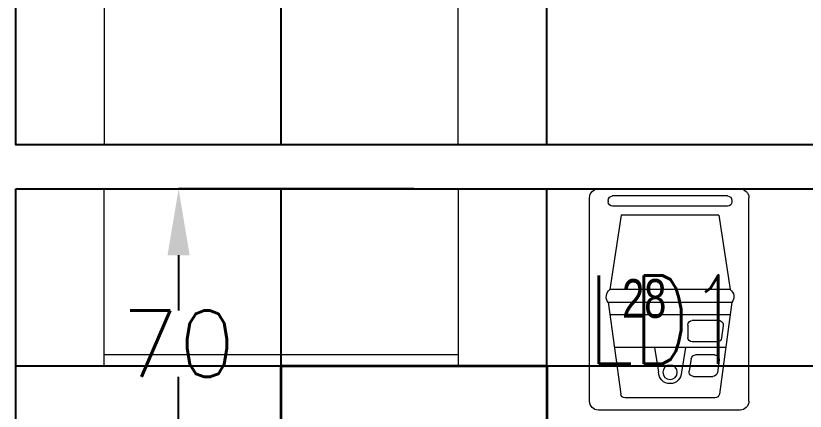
# Model space of a CAD drawing. Extents: x -12260 to 57327, y -29287 to 19916.
# Drawn here: x 10276 to 12060, y -7763 to -6869 of the extents above; entities that cross this region are included whole.
import ezdxf
from ezdxf.enums import TextEntityAlignment as Align

# ---------------------------------------------------------------- set-up
doc = ezdxf.new("R2010")
doc.units = 0
doc.header["$LTSCALE"] = 0.25
doc.linetypes.add('DASHDOT', pattern=[25.4, 12.7, -6.35, 0, -6.35])
for name, color, linetype, lineweight in [('01-First Floor$0$72_EGR_EQP_TAG', 142, 'Continuous', 5), ('01-First Floor$0$LOADING', 253, 'Continuous', 5), ('01-First Floor$0$Walls', 251, 'Continuous', 5), ('E-DIM', 6, 'Continuous', 18), ('E-LITE-CIRC-NUMB', 6, 'Continuous', 25), ('E-LITE-CLNG', 150, 'Continuous', 35), ('E-LITE-CLNG-CNDT', 6, 'DASHDOT', 35), ('E-LITE-CTRL', 6, 'Continuous', 25), ('E-LITE-IDEN', 6, 'Continuous', 25)]:
    doc.layers.add(name, color=color, linetype=linetype, lineweight=lineweight)
doc.layers.add('01-First Floor$0$FALSE CEILING', color=251, linetype='Continuous')
doc.styles.add('01-First Floor$0$X3G_ENTITY_257CFD', font='swisscl.ttf', dxfattribs={"height": 200})
doc.styles.add('DC_SIMPLEX', font='SIMPLEX.shx', dxfattribs={"width": 0.7})
doc.styles.get("Standard").update_dxf_attribs({"font": 'romans.shx'})
doc.dimstyles.get("Standard").update_dxf_attribs({"dimtxt": 150, "dimasz": 150, "dimexe": 0.18, "dimexo": 0.0625, "dimgap": 0.09, "dimtad": 0, "dimtih": 1, "dimtoh": 1, "dimdec": 0, "dimlfac": 0.1, "dimzin": 0, "dimdsep": 46, "dimtxsty": 'Standard', "dimcen": 0.09, "dimclrd": 6, "dimadec": 0, "dimazin": 0, "dimtfac": 1, "dimtdec": 0, "dimtofl": 0, "dimtmove": 0, "dimatfit": 3, "dimfxl": 1, "dimtolj": 1, "dimtzin": 0, "dimarcsym": 0})

# ---------------------------------------------------------------- blocks, each defined once
blk = doc.blocks.new('01-First Floor$0$GF21027-P')
at = {"layer": '01-First Floor$0$LOADING'}
for p, q in [((0.4, 0.4), (-0.4, 0.4)), ((-0.4, 0.4), (-0.4, 0)), ((0.4, 0), (0.4, 0.4)), ((-0.4, 0.025), (0.4, 0.025)), ((-0.4, 0), (0.4, 0))]:
    blk.add_line(p, q, dxfattribs=at)
blk = doc.blocks.new('*X454')
at = {"color": 0}
for p, q in [((5, 3), (5, 3)), ((5, 3), (5, 3)), ((5, 3), (5, 3)), ((5, 3), (5, 3)), ((5, 3), (5, 3)), ((5, 3), (5, 3)), ((5, 3), (5, 3)), ((5, 3), (5, 3)), ((5, 3), (5, 3)), ((5, 3), (5, 3)), ((5, 3), (5, 3)), ((5, 3), (5, 3)), ((5, 3), (5, 3)), ((5, 3), (5, 3)), ((5, 3), (5, 3)), ((5, 3), (5, 3)), ((5, 3), (5, 3)), ((5, 3), (5, 3)), ((5, 3), (5, 3)), ((5, 3), (5, 3)), ((5, 3), (5, 3)), ((5, 3), (5, 3)), ((5, 3), (5, 3)), ((5, 3), (5, 3)), ((5, 3), (5, 3)), ((5, 3), (5, 3)), ((5, 3), (5, 3)), ((5, 3), (5, 3)), ((5, 3), (5, 3)), ((5, 3), (5, 3)), ((5, 3), (5, 3)), ((5, 3), (5, 3)), ((5, 3), (5, 3)), ((5, 3), (5, 3)), ((5, 3), (5, 3)), ((5, 3), (5, 3)), ((5, 3), (5, 3)), ((5, 3), (5, 3)), ((5, 3), (5, 3)), ((5, 3), (5, 3)), ((5, 3), (5, 3)), ((5, 3), (5, 3)), ((5, 3), (5, 3)), ((5, 3), (5, 3)), ((5, 3), (5, 3)), ((5, 3), (5, 3)), ((5, 3), (5, 3)), ((5, 3), (5, 3)), ((5, 3), (5, 3)), ((5, 3), (5, 3)), ((5, 3), (5, 3)), ((5, 3), (5, 3)), ((5, 3), (5, 3)), ((5, 3), (5, 3)), ((5, 3), (5, 3)), ((5, 3), (5, 3)), ((5, 3), (5, 3)), ((5, 3), (5, 3)), ((5, 3), (5, 3)), ((5, 3), (5, 3)), ((5, 3), (5, 3)), ((5, 3), (5, 3)), ((5, 3), (5, 3)), ((5, 3), (5, 3)), ((5, 3), (5, 3)), ((5, 3), (5, 3)), ((6, 3), (5, 3)), ((5, 3), (5, 3)), ((6, 3), (5, 3)), ((5, 3), (5, 3)), ((6, 3), (5, 3)), ((5, 3), (5, 3)), ((6, 3), (5, 3)), ((5, 3), (5, 3)), ((5, 3), (5, 3)), ((5, 3), (5, 3)), ((5, 3), (5, 3)), ((5, 3), (5, 3)), ((5, 3), (5, 3)), ((5, 3), (5, 3)), ((5, 3), (5, 3)), ((5, 3), (5, 3)), ((5, 3), (5, 3)), ((5, 3), (5, 3)), ((5, 3), (5, 3)), ((5, 3), (5, 3)), ((5, 3), (5, 3)), ((5, 3), (5, 3)), ((5, 3), (5, 3)), ((5, 3), (5, 3)), ((5, 3), (5, 3)), ((5, 3), (5, 3)), ((5, 3), (5, 3)), ((5, 3), (5, 3)), ((5, 3), (5, 3)), ((5, 3), (5, 3)), ((6, 3), (6, 3)), ((6, 3), (6, 3)), ((6, 3), (6, 3)), ((6, 3), (6, 3)), ((6, 3), (6, 3)), ((6, 3), (6, 3)), ((6, 3), (6, 3)), ((6, 3), (6, 3)), ((6, 3), (6, 3)), ((6, 3), (6, 3)), ((6, 3), (6, 3)), ((6, 3), (6, 3)), ((6, 3), (6, 3)), ((6, 3), (6, 3)), ((6, 3), (6, 3)), ((6, 3), (6, 3)), ((6, 3), (6, 3)), ((6, 3), (6, 3)), ((6, 3), (6, 3)), ((6, 3), (6, 3)), ((6, 3), (6, 3)), ((6, 3), (6, 3)), ((6, 3), (6, 3)), ((6, 3), (6, 3)), ((6, 3), (6, 3)), ((6, 3), (6, 3)), ((6, 3), (6, 3)), ((6, 3), (6, 3)), ((6, 3), (6, 3)), ((6, 3), (6, 3)), ((6, 3), (6, 3)), ((6, 3), (6, 3)), ((6, 3), (6, 3)), ((6, 3), (6, 3)), ((6, 3), (6, 3)), ((6, 3), (6, 3)), ((6, 3), (6, 3)), ((6, 3), (6, 3)), ((6, 3), (6, 3)), ((6, 3), (6, 3)), ((6, 3), (6, 3)), ((6, 3), (6, 3)), ((6, 3), (6, 3)), ((6, 3), (6, 3)), ((6, 3), (6, 3)), ((6, 3), (6, 3)), ((6, 3), (6, 3)), ((6, 3), (6, 3)), ((6, 3), (6, 3)), ((6, 3), (6, 3)), ((6, 3), (6, 3)), ((6, 3), (6, 3)), ((6, 3), (6, 3)), ((6, 3), (6, 3)), ((6, 3), (6, 3)), ((6, 3), (6, 3)), ((6, 3), (6, 3)), ((6, 3), (6, 3)), ((6, 3), (6, 3)), ((6, 3), (6, 3)), ((6, 3), (6, 3)), ((6, 3), (6, 3)), ((6, 3), (6, 3)), ((6, 3), (6, 3)), ((6, 3), (6, 3)), ((6, 3), (6, 3)), ((6, 3), (6, 3)), ((6, 3), (6, 3)), ((6, 3), (6, 3)), ((6, 3), (6, 3)), ((6, 3), (6, 3)), ((6, 3), (6, 3)), ((6, 3), (6, 3)), ((6, 3), (6, 3)), ((6, 3), (6, 3)), ((6, 3), (6, 3)), ((6, 3), (6, 3)), ((6, 3), (6, 3)), ((6, 3), (6, 3)), ((6, 3), (6, 3)), ((6, 3), (6, 3)), ((6, 3), (6, 3)), ((6, 3), (6, 3)), ((6, 3), (6, 3)), ((6, 3), (6, 3)), ((6, 3), (6, 3)), ((6, 3), (6, 3)), ((6, 3), (6, 3)), ((6, 3), (6, 3)), ((6, 3), (6, 3)), ((6, 3), (6, 3)), ((6, 3), (6, 3)), ((6, 3), (6, 3)), ((6, 3), (6, 3)), ((6, 3), (6, 3)), ((6, 3), (6, 3)), ((6, 3), (6, 3)), ((6, 3), (6, 3)), ((6, 3), (6, 3)), ((6, 3), (6, 3)), ((6, 3), (6, 3)), ((6, 3), (6, 3)), ((6, 3), (6, 3)), ((6, 3), (6, 3)), ((6, 3), (6, 3)), ((6, 3), (6, 3)), ((6, 3), (6, 3)), ((6, 3), (6, 3)), ((6, 3), (6, 3)), ((6, 3), (6, 3)), ((6, 3), (6, 3)), ((6, 3), (6, 3)), ((6, 3), (6, 3)), ((6, 3), (6, 3)), ((6, 3), (6, 3)), ((6, 3), (6, 3)), ((6, 3), (6, 3)), ((6, 3), (6, 3)), ((6, 3), (6, 3)), ((6, 3), (6, 3)), ((6, 3), (6, 3)), ((6, 3), (6, 3)), ((6, 3), (6, 3)), ((6, 3), (6, 3)), ((6, 3), (6, 3)), ((6, 3), (6, 3)), ((6, 3), (6, 3)), ((6, 3), (6, 3)), ((6, 3), (6, 3)), ((6, 3), (6, 3)), ((6, 3), (6, 3)), ((6, 3), (6, 3)), ((6, 3), (6, 3)), ((6, 3), (6, 3)), ((6, 3), (6, 3)), ((6, 3), (6, 3)), ((6, 3), (6, 3)), ((6, 3), (6, 3)), ((6, 3), (6, 3)), ((6, 3), (6, 3)), ((6, 3), (6, 3)), ((6, 3), (6, 3)), ((6, 3), (6, 3)), ((6, 3), (6, 3)), ((6, 3), (6, 3)), ((6, 3), (6, 3)), ((6, 3), (6, 3)), ((6, 3), (6, 3)), ((6, 3), (6, 3)), ((6, 3), (6, 3)), ((6, 3), (6, 3)), ((6, 3), (6, 3)), ((6, 3), (6, 3)), ((6, 3), (6, 3)), ((6, 3), (6, 3)), ((6, 3), (6, 3)), ((6, 3), (6, 3)), ((6, 3), (6, 3)), ((6, 3), (6, 3)), ((6, 3), (6, 3)), ((6, 3), (6, 3)), ((6, 3), (6, 3)), ((6, 3), (6, 3)), ((6, 3), (6, 3)), ((6, 3), (6, 3)), ((6, 3), (6, 3)), ((6, 3), (6, 3)), ((6, 3), (6, 3)), ((6, 3), (6, 3)), ((6, 3), (6, 3)), ((6, 3), (6, 3)), ((6, 3), (6, 3)), ((6, 3), (6, 3)), ((6, 3), (6, 3)), ((6, 3), (6, 3)), ((6, 3), (6, 3)), ((6, 3), (6, 3)), ((6, 3), (6, 3)), ((6, 3), (6, 3)), ((6, 3), (6, 3)), ((6, 3), (6, 3)), ((6, 3), (6, 3)), ((6, 3), (6, 3)), ((6, 3), (6, 3)), ((6, 3), (6, 3)), ((6, 3), (6, 3)), ((6, 3), (6, 3)), ((6, 3), (6, 3)), ((6, 3), (6, 3)), ((6, 3), (6, 3)), ((6, 3), (6, 3)), ((6, 3), (6, 3)), ((6, 3), (6, 3)), ((6, 3), (6, 3)), ((6, 3), (6, 3)), ((6, 3), (6, 3)), ((6, 3), (6, 3)), ((6, 3), (6, 3)), ((6, 3), (6, 3)), ((6, 3), (6, 3)), ((6, 3), (6, 3)), ((6, 3), (6, 3)), ((6, 3), (6, 3)), ((6, 3), (6, 3)), ((6, 3), (5, 3)), ((6, 3), (5, 3)), ((6, 3), (5, 3)), ((6, 3), (5, 3)), ((6, 3), (5, 3)), ((6, 3), (6, 3)), ((6, 3), (6, 3)), ((6, 3), (6, 3)), ((6, 3), (6, 3)), ((6, 3), (6, 3)), ((6, 3), (6, 3)), ((6, 3), (6, 3)), ((6, 3), (6, 3)), ((6, 3), (6, 3)), ((6, 3), (6, 3)), ((6, 3), (6, 3)), ((6, 3), (6, 3)), ((6, 3), (6, 3)), ((6, 3), (6, 3)), ((6, 3), (6, 3)), ((6, 3), (6, 3)), ((6, 3), (6, 3)), ((6, 3), (6, 3)), ((6, 3), (6, 3)), ((6, 3), (6, 3)), ((6, 3), (6, 3)), ((6, 3), (6, 3)), ((6, 3), (6, 3)), ((6, 3), (6, 3)), ((6, 3), (6, 3)), ((6, 3), (6, 3)), ((6, 3), (6, 3)), ((6, 3), (6, 3)), ((6, 3), (6, 3)), ((6, 3), (6, 3)), ((6, 3), (6, 3)), ((6, 3), (6, 3)), ((6, 3), (6, 3)), ((6, 3), (6, 3)), ((6, 3), (6, 3)), ((6, 3), (6, 3)), ((6, 3), (6, 3)), ((6, 3), (6, 3)), ((6, 3), (6, 3)), ((6, 3), (6, 3)), ((6, 3), (6, 3)), ((6, 3), (6, 3)), ((6, 3), (6, 3)), ((6, 3), (6, 3)), ((6, 3), (6, 3)), ((6, 3), (6, 3)), ((6, 3), (6, 3)), ((6, 3), (6, 3)), ((6, 3), (6, 3)), ((6, 3), (6, 3)), ((6, 3), (6, 3)), ((6, 3), (6, 3)), ((6, 3), (6, 3)), ((6, 3), (6, 3)), ((6, 3), (6, 3)), ((6, 3), (6, 3)), ((6, 3), (6, 3)), ((6, 3), (6, 3)), ((6, 3), (6, 3)), ((6, 3), (6, 3)), ((6, 3), (6, 3)), ((6, 3), (6, 3)), ((6, 3), (6, 3)), ((6, 3), (6, 3)), ((6, 3), (6, 3)), ((6, 3), (6, 3)), ((6, 3), (6, 3)), ((6, 3), (6, 3)), ((6, 3), (6, 3)), ((6, 3), (6, 3)), ((6, 3), (6, 3)), ((6, 3), (6, 3)), ((6, 3), (6, 3)), ((6, 3), (6, 3)), ((6, 3), (6, 3)), ((6, 3), (6, 3)), ((6, 3), (6, 3)), ((6, 3), (6, 3)), ((6, 3), (6, 3)), ((6, 3), (6, 3)), ((6, 3), (6, 3)), ((6, 3), (6, 3)), ((6, 3), (6, 3)), ((6, 3), (6, 3)), ((6, 3), (6, 3)), ((6, 3), (6, 3)), ((6, 3), (6, 3)), ((6, 3), (6, 3)), ((6, 3), (6, 3)), ((6, 3), (6, 3)), ((6, 3), (6, 3)), ((6, 3), (6, 3)), ((6, 3), (6, 3)), ((6, 3), (6, 3)), ((6, 3), (6, 3)), ((6, 3), (6, 3)), ((6, 3), (6, 3)), ((6, 3), (6, 3)), ((6, 3), (6, 3)), ((6, 3), (6, 3)), ((6, 3), (6, 3)), ((6, 3), (6, 3)), ((6, 3), (6, 3)), ((6, 3), (6, 3)), ((6, 3), (6, 3)), ((6, 3), (6, 3)), ((6, 3), (6, 3)), ((6, 3), (6, 3)), ((6, 3), (6, 3)), ((6, 3), (6, 3)), ((6, 3), (6, 3)), ((6, 3), (6, 3)), ((6, 3), (6, 3)), ((6, 3), (6, 3)), ((6, 3), (6, 3)), ((6, 3), (6, 3)), ((6, 3), (6, 3)), ((6, 3), (6, 3)), ((6, 3), (6, 3)), ((6, 3), (6, 3)), ((6, 3), (6, 3)), ((6, 3), (6, 3)), ((6, 3), (6, 3)), ((6, 3), (6, 3)), ((6, 3), (6, 3)), ((6, 3), (6, 3)), ((6, 3), (6, 3)), ((6, 3), (6, 3)), ((6, 3), (6, 3)), ((6, 3), (6, 3)), ((6, 3), (6, 3)), ((6, 3), (6, 3)), ((6, 3), (6, 3)), ((6, 3), (6, 3)), ((6, 3), (6, 3)), ((6, 3), (6, 3)), ((6, 3), (6, 3)), ((6, 3), (6, 3)), ((6, 3), (6, 3)), ((6, 3), (6, 3)), ((6, 3), (6, 3)), ((6, 3), (6, 3)), ((6, 3), (6, 3)), ((6, 3), (6, 3)), ((6, 3), (6, 3)), ((6, 3), (6, 3)), ((6, 3), (6, 3)), ((6, 3), (6, 3)), ((6, 3), (6, 3)), ((6, 3), (6, 3)), ((6, 3), (6, 3)), ((6, 3), (6, 3)), ((6, 3), (6, 3)), ((6, 3), (6, 3)), ((6, 3), (6, 3)), ((6, 3), (6, 3)), ((6, 3), (6, 3)), ((6, 3), (6, 3)), ((6, 3), (6, 3)), ((6, 3), (6, 3)), ((6, 3), (6, 3)), ((6, 3), (6, 3)), ((6, 3), (6, 3)), ((6, 3), (6, 3)), ((6, 3), (6, 3)), ((6, 3), (6, 3)), ((6, 3), (6, 3)), ((6, 3), (6, 3)), ((6, 3), (6, 3)), ((6, 3), (6, 3)), ((6, 3), (6, 3)), ((6, 3), (6, 3)), ((6, 3), (6, 3)), ((6, 3), (6, 3)), ((6, 3), (6, 3)), ((6, 3), (6, 3)), ((6, 3), (6, 3)), ((6, 3), (6, 3)), ((6, 3), (6, 3)), ((6, 3), (6, 3)), ((6, 3), (6, 3)), ((6, 3), (6, 3)), ((6, 3), (6, 3)), ((6, 3), (6, 3)), ((6, 3), (6, 3)), ((6, 3), (6, 3)), ((6, 3), (6, 3)), ((6, 3), (6, 3)), ((6, 3), (6, 3)), ((6, 3), (6, 3)), ((6, 3), (6, 3)), ((6, 3), (6, 3)), ((6, 3), (6, 3)), ((6, 3), (6, 3)), ((6, 3), (6, 3)), ((6, 3), (6, 3)), ((6, 3), (6, 3)), ((6, 3), (6, 3)), ((6, 3), (6, 3)), ((6, 3), (6, 3)), ((6, 3), (6, 3)), ((6, 3), (6, 3)), ((6, 3), (6, 3)), ((6, 3), (6, 3)), ((6, 3), (6, 3)), ((6, 3), (6, 3)), ((6, 3), (6, 3)), ((6, 3), (6, 3)), ((6, 3), (6, 3)), ((6, 3), (6, 3)), ((6, 3), (6, 3)), ((6, 3), (6, 3)), ((6, 3), (6, 3)), ((6, 3), (6, 3)), ((6, 3), (6, 3)), ((6, 3), (6, 3)), ((6, 3), (6, 3)), ((6, 3), (6, 3)), ((6, 3), (6, 3)), ((6, 3), (6, 3)), ((6, 3), (6, 3)), ((6, 3), (6, 3)), ((6, 3), (6, 3)), ((6, 3), (6, 3)), ((6, 3), (6, 3)), ((6, 3), (6, 3)), ((6, 3), (6, 3)), ((6, 3), (6, 3)), ((6, 3), (6, 3)), ((6, 3), (6, 3)), ((6, 3), (6, 3)), ((6, 3), (6, 3)), ((6, 3), (6, 3)), ((6, 3), (6, 3)), ((6, 3), (6, 3)), ((6, 3), (6, 3)), ((6, 3), (6, 3)), ((6, 3), (6, 3)), ((6, 3), (6, 3)), ((6, 3), (6, 3)), ((6, 3), (6, 3)), ((6, 3), (6, 3)), ((6, 3), (6, 3)), ((6, 3), (6, 3)), ((6, 3), (6, 3)), ((6, 3), (6, 3)), ((6, 3), (6, 3)), ((6, 3), (6, 3)), ((6, 3), (6, 3)), ((6, 3), (6, 3)), ((6, 3), (6, 3)), ((6, 3), (6, 3)), ((6, 3), (6, 3)), ((6, 3), (6, 3)), ((6, 3), (6, 3)), ((6, 3), (6, 3)), ((6, 3), (6, 3)), ((6, 3), (6, 3)), ((6, 3), (6, 3)), ((6, 3), (6, 3)), ((6, 3), (6, 3)), ((6, 3), (6, 3)), ((6, 3), (6, 3)), ((6, 3), (6, 3)), ((6, 3), (6, 3)), ((6, 3), (6, 3)), ((6, 3), (6, 3)), ((6, 3), (6, 3)), ((6, 3), (6, 3)), ((6, 3), (6, 3)), ((6, 3), (6, 3)), ((6, 3), (6, 3)), ((6, 3), (6, 3)), ((6, 3), (6, 3)), ((6, 3), (6, 3)), ((6, 3), (6, 3)), ((6, 3), (6, 3)), ((6, 3), (6, 3)), ((6, 3), (6, 3)), ((6, 3), (6, 3)), ((6, 3), (6, 3)), ((6, 3), (6, 3)), ((6, 3), (6, 3)), ((6, 3), (6, 3)), ((6, 3), (6, 3)), ((6, 3), (6, 3)), ((6, 3), (6, 3)), ((6, 3), (6, 3)), ((6, 3), (6, 3)), ((6, 3), (6, 3)), ((6, 3), (6, 3)), ((6, 3), (6, 3)), ((6, 3), (6, 3)), ((6, 3), (6, 3)), ((6, 3), (6, 3)), ((6, 3), (6, 3)), ((6, 3), (6, 3)), ((6, 3), (6, 3)), ((6, 3), (6, 3)), ((6, 3), (6, 3)), ((6, 3), (6, 3)), ((6, 3), (6, 3)), ((6, 3), (6, 3)), ((6, 3), (6, 3)), ((6, 3), (6, 3)), ((6, 3), (6, 3)), ((6, 3), (6, 3)), ((6, 3), (6, 3)), ((6, 3), (6, 3)), ((6, 3), (6, 3)), ((6, 3), (6, 3)), ((6, 3), (6, 3)), ((6, 3), (6, 3)), ((6, 3), (6, 3)), ((6, 3), (6, 3)), ((6, 3), (6, 3)), ((6, 3), (6, 3))]:
    blk.add_line(p, q, dxfattribs=at)
blk = doc.blocks.new('*X455')
at = {"color": 0}
for p, q in [((13, 1), (13, 1)), ((13, 1), (13, 1)), ((13, 1), (13, 1)), ((13, 1), (13, 1)), ((13, 1), (13, 1)), ((13, 1), (13, 1)), ((13, 1), (13, 1)), ((13, 1), (13, 1)), ((13, 1), (13, 1)), ((13, 1), (13, 1)), ((13, 1), (13, 1)), ((13, 1), (13, 1)), ((13, 1), (13, 1)), ((13, 1), (13, 1)), ((13, 1), (13, 1)), ((13, 1), (14, 1)), ((13, 1), (14, 1)), ((13, 1), (14, 1)), ((13, 1), (13, 1)), ((13, 1), (13, 1)), ((13, 1), (13, 1)), ((13, 1), (13, 1)), ((13, 1), (13, 1)), ((13, 1), (13, 1)), ((13, 1), (13, 1)), ((13, 1), (13, 1)), ((13, 1), (13, 1)), ((13, 1), (13, 1)), ((13, 1), (13, 1)), ((13, 1), (13, 1)), ((13, 1), (13, 1)), ((13, 1), (13, 1)), ((13, 1), (13, 1)), ((13, 1), (13, 1)), ((13, 1), (13, 1)), ((13, 1), (13, 1)), ((13, 1), (13, 1)), ((13, 1), (13, 1)), ((13, 1), (13, 1)), ((13, 1), (13, 1)), ((13, 1), (13, 1)), ((13, 1), (13, 1)), ((13, 1), (13, 1)), ((13, 1), (13, 1)), ((13, 1), (13, 1)), ((13, 1), (13, 1)), ((13, 1), (13, 1)), ((13, 1), (13, 1)), ((13, 1), (13, 1)), ((13, 1), (13, 1)), ((13, 1), (13, 1)), ((13, 1), (13, 1)), ((13, 1), (13, 1)), ((13, 1), (13, 1)), ((13, 1), (13, 1)), ((13, 1), (13, 1)), ((13, 1), (13, 1)), ((13, 1), (13, 1)), ((13, 1), (13, 1)), ((13, 1), (13, 1)), ((13, 1), (13, 1)), ((13, 1), (13, 1)), ((13, 1), (13, 1)), ((13, 1), (13, 1)), ((13, 1), (13, 1)), ((13, 1), (13, 1)), ((13, 1), (13, 1)), ((13, 1), (13, 1)), ((13, 1), (13, 1)), ((13, 1), (13, 1)), ((13, 1), (13, 1)), ((13, 1), (13, 1)), ((13, 1), (13, 1)), ((13, 1), (13, 1)), ((13, 1), (13, 1)), ((13, 1), (13, 1)), ((13, 1), (13, 1)), ((13, 1), (13, 1)), ((13, 1), (13, 1)), ((13, 1), (13, 1)), ((13, 1), (13, 1)), ((13, 1), (13, 1)), ((13, 1), (13, 1)), ((13, 1), (13, 1)), ((13, 1), (13, 1)), ((13, 1), (13, 1)), ((13, 1), (13, 1)), ((13, 1), (13, 1)), ((13, 1), (13, 1)), ((13, 1), (13, 1)), ((13, 1), (13, 1)), ((13, 1), (13, 1)), ((13, 1), (13, 1)), ((13, 1), (13, 1)), ((13, 1), (13, 1)), ((13, 1), (13, 1)), ((13, 1), (13, 1)), ((13, 1), (13, 1)), ((13, 1), (13, 1)), ((13, 1), (13, 1)), ((13, 1), (13, 1)), ((13, 1), (13, 1)), ((13, 1), (13, 1)), ((13, 1), (13, 1)), ((13, 1), (13, 1)), ((13, 1), (13, 1)), ((13, 1), (13, 1)), ((13, 1), (13, 1)), ((13, 1), (13, 1)), ((13, 1), (13, 1)), ((13, 1), (13, 1)), ((13, 1), (13, 1)), ((13, 1), (13, 1)), ((13, 1), (13, 1)), ((13, 1), (13, 1)), ((13, 1), (13, 1)), ((13, 1), (13, 1)), ((13, 1), (13, 1)), ((13, 1), (13, 1)), ((13, 1), (13, 1)), ((13, 1), (13, 1)), ((13, 1), (13, 1)), ((13, 1), (13, 1)), ((13, 1), (14, 1)), ((13, 0), (13, 0)), ((13, 0), (13, 0)), ((13, 0), (13, 0)), ((13, 0), (13, 0)), ((13, 0), (13, 0)), ((13, 0), (13, 0)), ((13, 0), (13, 0)), ((13, 0), (13, 0)), ((13, 0), (13, 0)), ((13, 0), (13, 0)), ((13, 0), (13, 0)), ((13, 0), (13, 0)), ((13, 0), (13, 0)), ((13, 0), (13, 0)), ((13, 0), (13, 0)), ((13, 0), (13, 0)), ((13, 0), (13, 0)), ((13, 0), (13, 0)), ((13, 0), (13, 0)), ((13, 0), (13, 0)), ((13, 0), (13, 0)), ((13, 0), (13, 0)), ((13, 0), (13, 0)), ((13, 0), (13, 0)), ((13, 0), (13, 0)), ((13, 0), (13, 0)), ((13, 0), (13, 0)), ((13, 0), (13, 0)), ((13, 0), (13, 0)), ((13, 0), (13, 0)), ((13, 0), (13, 0)), ((13, 0), (13, 0)), ((13, 0), (13, 0)), ((13, 0), (13, 0)), ((13, 0), (13, 0)), ((13, 0), (13, 0)), ((13, 0), (13, 0)), ((13, 0), (13, 0)), ((13, 0), (13, 0)), ((13, 0), (13, 0)), ((13, 0), (13, 0)), ((13, 0), (13, 0)), ((13, 0), (13, 0)), ((13, 0), (13, 0)), ((13, 0), (13, 0)), ((13, 0), (13, 0)), ((13, 0), (13, 0)), ((13, 0), (13, 0)), ((13, 0), (14, 0)), ((13, 0), (14, 0)), ((13, 0), (13, 0)), ((13, 0), (14, 0)), ((14, 1), (14, 1)), ((14, 1), (14, 1)), ((14, 1), (14, 1)), ((14, 1), (14, 1)), ((14, 1), (14, 1)), ((14, 1), (14, 1)), ((14, 1), (14, 1)), ((14, 1), (14, 1)), ((14, 1), (14, 1)), ((14, 1), (14, 1)), ((14, 1), (14, 1)), ((14, 1), (14, 1)), ((14, 1), (14, 1)), ((14, 1), (14, 1)), ((14, 1), (14, 1)), ((14, 1), (14, 1)), ((14, 1), (14, 1)), ((14, 1), (14, 1)), ((14, 1), (14, 1)), ((14, 1), (14, 1)), ((14, 1), (14, 1)), ((14, 1), (14, 1)), ((14, 1), (14, 1)), ((14, 1), (14, 1)), ((14, 1), (14, 1)), ((14, 1), (14, 1)), ((14, 1), (14, 1)), ((14, 1), (14, 1)), ((14, 1), (14, 1)), ((14, 1), (14, 1)), ((14, 1), (14, 1)), ((14, 1), (14, 1)), ((14, 1), (14, 1)), ((14, 1), (14, 1)), ((14, 1), (14, 1)), ((14, 1), (14, 1)), ((14, 1), (14, 1)), ((14, 1), (14, 1)), ((14, 1), (14, 1)), ((14, 1), (14, 1)), ((14, 1), (14, 1)), ((14, 1), (14, 1)), ((14, 1), (14, 1)), ((14, 1), (14, 1)), ((14, 1), (14, 1)), ((14, 1), (14, 1)), ((14, 1), (14, 1)), ((14, 1), (14, 1)), ((14, 1), (14, 1)), ((14, 1), (14, 1)), ((14, 1), (14, 1)), ((14, 1), (14, 1)), ((14, 1), (14, 1)), ((14, 1), (14, 1)), ((14, 1), (14, 1)), ((14, 1), (14, 1)), ((14, 1), (14, 1)), ((14, 1), (14, 1)), ((14, 1), (14, 1)), ((14, 1), (14, 1)), ((14, 1), (14, 1)), ((14, 1), (14, 1)), ((14, 1), (14, 1)), ((14, 1), (14, 1)), ((14, 1), (14, 1)), ((14, 1), (14, 1)), ((14, 1), (14, 1)), ((14, 1), (14, 1)), ((14, 1), (14, 1)), ((14, 1), (14, 1)), ((14, 1), (14, 1)), ((14, 1), (14, 1)), ((14, 1), (14, 1)), ((14, 1), (14, 1)), ((14, 1), (14, 1)), ((14, 1), (14, 1)), ((14, 1), (14, 1)), ((14, 1), (14, 1)), ((14, 1), (14, 1)), ((14, 1), (14, 1)), ((14, 1), (14, 1)), ((14, 1), (14, 1)), ((14, 1), (14, 1)), ((14, 1), (14, 1)), ((14, 1), (14, 1)), ((14, 1), (14, 1)), ((14, 1), (14, 1)), ((14, 1), (14, 1)), ((14, 1), (14, 1)), ((14, 1), (14, 1)), ((14, 1), (14, 1)), ((14, 1), (14, 1)), ((14, 1), (14, 1)), ((14, 1), (14, 1)), ((14, 0), (14, 0)), ((14, 0), (14, 0)), ((14, 0), (14, 0)), ((14, 0), (14, 0)), ((14, 0), (14, 0)), ((14, 0), (14, 0)), ((14, 0), (14, 0)), ((14, 0), (14, 0)), ((14, 0), (14, 0)), ((14, 0), (14, 0)), ((14, 0), (14, 0)), ((14, 0), (14, 0)), ((14, 0), (14, 0)), ((14, 0), (14, 0)), ((14, 0), (14, 0)), ((14, 0), (14, 0)), ((14, 0), (14, 0)), ((14, 0), (14, 0)), ((14, 0), (14, 0)), ((14, 0), (14, 0)), ((14, 0), (14, 0)), ((14, 0), (14, 0)), ((14, 0), (14, 0)), ((14, 0), (14, 0)), ((14, 0), (14, 0)), ((14, 0), (14, 0)), ((14, 0), (14, 0)), ((14, 0), (14, 0)), ((14, 0), (14, 0)), ((14, 0), (14, 0)), ((14, 0), (14, 0)), ((14, 0), (14, 0)), ((14, 0), (14, 0)), ((14, 0), (14, 0)), ((14, 0), (14, 0)), ((14, 0), (14, 0)), ((14, 0), (14, 0)), ((14, 0), (14, 0)), ((14, 0), (14, 0)), ((14, 0), (14, 0)), ((14, 0), (14, 0)), ((14, 0), (14, 0)), ((14, 0), (14, 0)), ((14, 0), (14, 0)), ((14, 0), (14, 0)), ((14, 0), (14, 0)), ((14, 0), (14, 0)), ((14, 0), (14, 0)), ((13, 0), (13, 0)), ((13, 0), (14, 0)), ((13, 0), (13, 0)), ((13, 0), (14, 0)), ((13, 0), (13, 0)), ((13, 0), (14, 0)), ((13, 0), (13, 0)), ((13, 0), (13, 0)), ((13, 0), (13, 0)), ((13, 0), (13, 0)), ((13, 0), (14, 0)), ((13, 0), (13, 0)), ((13, 0), (14, 0)), ((13, 0), (13, 0)), ((13, 0), (14, 0)), ((13, 0), (13, 0)), ((13, 0), (14, 0)), ((13, 0), (13, 0)), ((13, 0), (14, 0)), ((13, 0), (13, 0)), ((13, 0), (14, 0)), ((13, 0), (13, 0)), ((13, 0), (14, 0)), ((13, 0), (13, 0)), ((13, 0), (13, 0)), ((13, 0), (13, 0)), ((13, 0), (14, 0)), ((13, 0), (13, 0)), ((13, 0), (14, 0)), ((13, 0), (13, 0)), ((13, 0), (14, 0)), ((13, 0), (13, 0)), ((13, 0), (14, 0)), ((13, 0), (13, 0)), ((13, 0), (13, 0)), ((13, 0), (13, 0)), ((13, 0), (13, 0)), ((13, 0), (13, 0)), ((13, 0), (13, 0)), ((13, 0), (13, 0)), ((13, 0), (13, 0)), ((13, 0), (13, 0)), ((13, 0), (13, 0)), ((13, 0), (13, 0)), ((13, 0), (13, 0)), ((13, 0), (13, 0)), ((13, 0), (13, 0)), ((13, 0), (13, 0)), ((13, 0), (13, 0)), ((13, 0), (13, 0)), ((13, 0), (13, 0)), ((13, 0), (13, 0)), ((13, 0), (13, 0)), ((13, 0), (13, 0)), ((13, 0), (13, 0)), ((13, 0), (13, 0)), ((13, 0), (13, 0)), ((13, 0), (13, 0)), ((13, 0), (13, 0)), ((13, 0), (13, 0)), ((13, 0), (13, 0)), ((13, 0), (13, 0)), ((13, 0), (13, 0)), ((13, 0), (13, 0)), ((13, -1), (13, -1)), ((13, -1), (13, -1)), ((13, -1), (13, -1)), ((13, -1), (13, -1)), ((13, -1), (13, -1)), ((13, -1), (14, -1)), ((13, -1), (13, -1)), ((14, 0), (14, 0)), ((14, 0), (14, 0)), ((14, 0), (14, 0)), ((14, 0), (14, 0)), ((14, 0), (14, 0)), ((14, 0), (14, 0)), ((14, 0), (14, 0)), ((14, 0), (14, 0)), ((14, 0), (14, 0)), ((14, 0), (14, 0)), ((14, 0), (14, 0)), ((14, 0), (14, 0)), ((14, 0), (14, 0)), ((14, 0), (14, 0)), ((14, 0), (14, 0)), ((13, 0), (14, 0)), ((14, 0), (14, 0)), ((14, 0), (14, 0)), ((14, 0), (14, 0)), ((14, 0), (14, 0)), ((14, 0), (14, 0)), ((14, 0), (14, 0)), ((14, 0), (14, 0)), ((14, 0), (14, 0)), ((14, 0), (14, 0)), ((14, 0), (14, 0)), ((14, 0), (14, 0)), ((14, 0), (14, 0)), ((14, 0), (14, 0)), ((14, 0), (14, 0)), ((14, 0), (14, 0)), ((14, 0), (14, 0)), ((14, 0), (14, 0)), ((14, 0), (14, 0)), ((14, 0), (14, 0)), ((14, 0), (14, 0)), ((14, 0), (14, 0)), ((14, 0), (14, 0)), ((14, 0), (14, 0)), ((14, 0), (14, 0)), ((14, 0), (14, 0)), ((14, 0), (14, 0)), ((14, 0), (14, 0)), ((14, 0), (14, 0)), ((14, 0), (14, 0)), ((14, 0), (14, 0)), ((14, 0), (14, 0)), ((14, 0), (14, 0)), ((14, 0), (14, 0)), ((14, 0), (14, 0)), ((14, -1), (14, -1)), ((14, -1), (14, -1)), ((14, -1), (14, -1)), ((14, -1), (14, -1)), ((14, -1), (14, -1))]:
    blk.add_line(p, q, dxfattribs=at)
blk = doc.blocks.new('01-First Floor$0$ME13380B-P')
for p, q in [((-0.16, 0.5), (0.16, 0.5)), ((-0.1316, 0.484), (0.1279, 0.484)), ((-0.18, 0.02), (-0.18, 0.48)), ((-0.1418, 0.4738), (-0.1418, 0.4709)), ((0.1382, 0.4738), (0.1382, 0.4709)), ((0.18, 0.02), (0.18, 0.48)), ((-0.1316, 0.4607), (0.1279, 0.4607)), ((-0.1121, 0.4407), (-0.1379, 0.2729)), ((-0.1121, 0.4407), (0.1084, 0.4407)), ((0.1084, 0.4407), (0.1342, 0.2729)), ((-0.1379, 0.2729), (0.1342, 0.2729)), ((-0.1418, 0.244), (-0.1133, 0.0362)), ((-0.1417, 0.2432), (0.138, 0.2432)), ((0.1382, 0.244), (0.1096, 0.0362)), ((-0.1379, 0.2151), (0.1342, 0.2151)), ((-0.1118, 0.2026), (-0.0521, 0.2026)), ((-0.122, 0.1909), (-0.1181, 0.163)), ((-0.0418, 0.1923), (-0.0418, 0.1644)), ((-0.108, 0.1541), (-0.0521, 0.1541)), ((-0.1278, 0.1416), (0.1241, 0.1416)), ((-0.0371, 0.1416), (-0.0277, 0.0855)), ((0.0334, 0.1416), (0.024, 0.0855)), ((-0.1128, 0.1131), (-0.1089, 0.0849)), ((-0.1026, 0.1248), (-0.0597, 0.1248)), ((-0.0496, 0.1162), (-0.0448, 0.088)), ((-0.0549, 0.076), (-0.0988, 0.076)), ((-0.1032, 0.0273), (0.0995, 0.0273)), ((-0.16, 0), (0.16, 0))]:
    blk.add_line(p, q)
for points in [[(0.1084, 0.4407), (0.1084, 0.4407), (0.1084, 0.4407), (0.1084, 0.4407), (0.1084, 0.4407), (0.1084, 0.4407), (0.1084, 0.4407), (0.1084, 0.4407), (0.1084, 0.4407), (0.1084, 0.4407), (0.1084, 0.4407), (0.1084, 0.4407), (0.1084, 0.4407), (0.1084, 0.4407), (0.1084, 0.4407), (0.1084, 0.4407), (0.1084, 0.4407), (0.1084, 0.4407), (0.1084, 0.4407), (0.1084, 0.4407), (0.1084, 0.4407), (0.1084, 0.4407), (0.1084, 0.4407), (0.1084, 0.4407), (0.1084, 0.4407), (0.1084, 0.4407), (0.1084, 0.4407), (0.1084, 0.4407), (0.1084, 0.4407), (0.1084, 0.4407), (0.1084, 0.4407), (0.1084, 0.4407), (0.1084, 0.4407), (0.1084, 0.4407), (0.1084, 0.4407), (0.1084, 0.4407), (0.1084, 0.4407), (0.1084, 0.4407), (0.1084, 0.4407), (0.1084, 0.4407), (0.1084, 0.4407), (0.1084, 0.4407), (0.1084, 0.4407), (0.1084, 0.4407), (0.1084, 0.4407), (0.1084, 0.4407), (0.1084, 0.4407), (0.1084, 0.4407), (0.1084, 0.4407), (0.1084, 0.4407), (0.1084, 0.4407), (0.1084, 0.4407), (0.1084, 0.4407), (0.1084, 0.4407), (0.1084, 0.4407), (0.1084, 0.4407), (0.1084, 0.4407), (0.1084, 0.4407), (0.1084, 0.4407), (0.1084, 0.4407), (0.1084, 0.4407), (0.1084, 0.4407), (0.1084, 0.4407), (0.1084, 0.4407), (0.1084, 0.4407), (0.1084, 0.4407), (0.1084, 0.4407), (0.1084, 0.4407), (0.1084, 0.4407), (0.1084, 0.4407), (0.1084, 0.4407), (0.1084, 0.4407), (0.1084, 0.4407), (0.1084, 0.4407), (0.1084, 0.4407), (0.1084, 0.4407), (0.1084, 0.4407), (0.1084, 0.4407), (0.1084, 0.4407), (0.1084, 0.4407), (0.1084, 0.4407), (0.1084, 0.4407), (0.1084, 0.4407), (0.1084, 0.4407), (0.1084, 0.4407), (0.1084, 0.4407), (0.1084, 0.4407), (0.1084, 0.4407), (0.1084, 0.4407), (0.1084, 0.4407), (0.1084, 0.4407), (0.1084, 0.4407), (0.1084, 0.4407), (0.1084, 0.4407), (0.1084, 0.4407), (0.1084, 0.4407), (0.1084, 0.4407), (0.1084, 0.4407), (0.1084, 0.4407), (0.1084, 0.4407), (0.1084, 0.4407), (0.1084, 0.4407), (0.1084, 0.4407), (0.1084, 0.4407), (0.1084, 0.4407), (0.1084, 0.4407), (0.1084, 0.4407), (0.1084, 0.4407), (0.1084, 0.4407), (0.1084, 0.4407), (0.1084, 0.4407), (0.1084, 0.4407), (0.1084, 0.4407), (0.1084, 0.4407), (0.1084, 0.4407), (0.1084, 0.4407), (0.1084, 0.4407), (0.1084, 0.4407), (0.1084, 0.4407), (0.1084, 0.4407), (0.1084, 0.4407), (0.1084, 0.4407), (0.1084, 0.4407), (0.1084, 0.4407), (0.1084, 0.4407), (0.1084, 0.4407), (0.1084, 0.4407), (0.1084, 0.4407), (0.1084, 0.4407), (0.1084, 0.4407), (0.1084, 0.4407), (0.1084, 0.4407), (0.1084, 0.4407), (0.1084, 0.4407), (0.1084, 0.4407), (0.1084, 0.4407), (0.1084, 0.4407), (0.1084, 0.4407), (0.1084, 0.4407), (0.1084, 0.4407), (0.1084, 0.4407), (0.1084, 0.4407), (0.1084, 0.4407), (0.1084, 0.4407), (0.1084, 0.4407), (0.1084, 0.4407), (0.1084, 0.4407), (0.1084, 0.4407), (0.1084, 0.4407), (0.1084, 0.4407), (0.1084, 0.4407), (0.1084, 0.4407), (0.1084, 0.4407), (0.1084, 0.4407), (0.1084, 0.4407), (0.1084, 0.4407), (0.1084, 0.4407), (0.1084, 0.4407), (0.1084, 0.4407), (0.1084, 0.4407), (0.1084, 0.4407), (0.1084, 0.4407), (0.1084, 0.4407), (0.1084, 0.4407), (0.1084, 0.4407), (0.1084, 0.4407), (0.1084, 0.4407), (0.1084, 0.4407), (0.1084, 0.4407), (0.1084, 0.4407), (0.1084, 0.4407), (0.1084, 0.4407), (0.1084, 0.4407), (0.1084, 0.4407), (0.1084, 0.4407), (0.1084, 0.4407), (0.1084, 0.4407), (0.1084, 0.4407), (0.1084, 0.4407), (0.1084, 0.4407), (0.1084, 0.4407), (0.1084, 0.4407), (0.1084, 0.4407), (0.1084, 0.4407), (0.1084, 0.4407), (0.1084, 0.4407), (0.1084, 0.4407), (0.1084, 0.4407), (0.1084, 0.4407), (0.1084, 0.4407), (0.1084, 0.4407), (0.1084, 0.4407), (0.1084, 0.4407), (0.1084, 0.4407), (0.1084, 0.4407), (0.1084, 0.4407), (0.1084, 0.4407), (0.1084, 0.4407), (0.1084, 0.4407), (0.1084, 0.4407), (0.1084, 0.4407), (0.1084, 0.4407), (0.1084, 0.4407), (0.1084, 0.4407), (0.1084, 0.4407), (0.1084, 0.4407), (0.1084, 0.4407), (0.1084, 0.4407), (0.1084, 0.4407), (0.1084, 0.4407), (0.1084, 0.4407), (0.1084, 0.4407), (0.1084, 0.4407), (0.1084, 0.4407), (0.1084, 0.4407), (0.1084, 0.4407), (0.1084, 0.4407), (0.1084, 0.4407), (0.1084, 0.4407), (0.1084, 0.4407), (0.1084, 0.4407), (0.1084, 0.4407), (0.1084, 0.4407), (0.1084, 0.4407), (0.1084, 0.4407), (0.1084, 0.4407), (0.1084, 0.4407), (0.1084, 0.4407), (0.1084, 0.4407), (0.1084, 0.4407), (0.1084, 0.4407), (0.1084, 0.4407), (0.1084, 0.4407), (0.1084, 0.4407), (0.1084, 0.4407), (0.1084, 0.4407), (0.1084, 0.4407), (0.1084, 0.4407), (0.1084, 0.4407), (0.1084, 0.4407), (0.1084, 0.4407), (0.1084, 0.4407), (0.1084, 0.4407), (0.1084, 0.4407), (0.1084, 0.4407), (0.1084, 0.4407), (0.1084, 0.4407), (0.1084, 0.4407), (0.1084, 0.4407), (0.1084, 0.4407), (0.1084, 0.4407), (0.1084, 0.4407), (0.1084, 0.4407), (0.1084, 0.4407), (0.1084, 0.4407), (0.1084, 0.4407), (0.1084, 0.4407), (0.1084, 0.4407), (0.1084, 0.4407), (0.1084, 0.4407), (0.1084, 0.4407), (0.1084, 0.4407), (0.1084, 0.4407), (0.1084, 0.4407), (0.1084, 0.4407), (0.1084, 0.4407), (0.1084, 0.4407), (0.1084, 0.4407), (0.1084, 0.4407), (0.1084, 0.4407), (0.1084, 0.4407), (0.1084, 0.4407), (0.1084, 0.4407), (0.1084, 0.4407), (0.1084, 0.4407), (0.1084, 0.4407), (0.1084, 0.4407)], [(0.1084, 0.4407), (0.1084, 0.4407), (0.1084, 0.4407), (0.1084, 0.4407), (0.1084, 0.4407), (0.1084, 0.4407), (0.1084, 0.4407), (0.1084, 0.4407), (0.1084, 0.4407), (0.1084, 0.4407), (0.1084, 0.4407), (0.1084, 0.4407), (0.1084, 0.4407), (0.1084, 0.4407), (0.1084, 0.4407), (0.1084, 0.4407), (0.1084, 0.4407), (0.1084, 0.4407), (0.1084, 0.4407), (0.1084, 0.4407), (0.1084, 0.4407), (0.1084, 0.4407), (0.1084, 0.4407), (0.1084, 0.4407), (0.1084, 0.4407), (0.1084, 0.4407), (0.1084, 0.4407), (0.1084, 0.4407), (0.1084, 0.4407), (0.1084, 0.4407), (0.1084, 0.4407), (0.1084, 0.4407), (0.1084, 0.4407), (0.1084, 0.4407), (0.1084, 0.4407), (0.1084, 0.4407), (0.1084, 0.4407), (0.1084, 0.4407), (0.1084, 0.4407), (0.1084, 0.4407), (0.1084, 0.4407), (0.1084, 0.4407), (0.1084, 0.4407), (0.1084, 0.4407), (0.1084, 0.4407), (0.1084, 0.4407), (0.1084, 0.4407), (0.1084, 0.4407), (0.1084, 0.4407), (0.1084, 0.4407), (0.1084, 0.4407), (0.1084, 0.4407), (0.1084, 0.4407), (0.1084, 0.4407), (0.1084, 0.4407), (0.1084, 0.4407), (0.1084, 0.4407), (0.1084, 0.4407), (0.1084, 0.4407), (0.1084, 0.4407), (0.1084, 0.4407), (0.1084, 0.4407), (0.1084, 0.4407), (0.1084, 0.4407), (0.1084, 0.4407), (0.1084, 0.4407), (0.1084, 0.4407), (0.1084, 0.4407), (0.1084, 0.4407), (0.1084, 0.4407), (0.1084, 0.4407), (0.1084, 0.4407), (0.1084, 0.4407), (0.1084, 0.4407), (0.1084, 0.4407), (0.1084, 0.4407), (0.1084, 0.4407), (0.1084, 0.4407), (0.1084, 0.4407), (0.1084, 0.4407), (0.1084, 0.4407), (0.1084, 0.4407), (0.1084, 0.4407), (0.1084, 0.4407), (0.1084, 0.4407), (0.1084, 0.4407), (0.1084, 0.4407), (0.1084, 0.4407), (0.1084, 0.4407), (0.1084, 0.4407), (0.1084, 0.4407), (0.1084, 0.4407), (0.1084, 0.4407), (0.1084, 0.4407), (0.1084, 0.4407), (0.1084, 0.4407), (0.1084, 0.4407), (0.1084, 0.4407), (0.1084, 0.4407), (0.1084, 0.4407), (0.1084, 0.4407), (0.1084, 0.4407), (0.1084, 0.4407), (0.1084, 0.4407), (0.1084, 0.4407), (0.1084, 0.4407), (0.1084, 0.4407), (0.1084, 0.4407), (0.1084, 0.4407), (0.1084, 0.4407), (0.1084, 0.4407), (0.1084, 0.4407), (0.1084, 0.4407), (0.1084, 0.4407), (0.1084, 0.4407), (0.1084, 0.4407), (0.1084, 0.4407), (0.1084, 0.4407), (0.1084, 0.4407), (0.1084, 0.4407), (0.1084, 0.4407), (0.1084, 0.4407), (0.1084, 0.4407), (0.1084, 0.4407), (0.1084, 0.4407), (0.1084, 0.4407), (0.1084, 0.4407), (0.1084, 0.4407), (0.1084, 0.4407), (0.1084, 0.4407), (0.1084, 0.4407), (0.1084, 0.4407), (0.1084, 0.4407), (0.1084, 0.4407), (0.1084, 0.4407), (0.1084, 0.4407), (0.1084, 0.4407), (0.1084, 0.4407), (0.1084, 0.4407), (0.1084, 0.4407), (0.1084, 0.4407), (0.1084, 0.4407), (0.1084, 0.4407), (0.1084, 0.4407), (0.1084, 0.4407), (0.1084, 0.4407), (0.1084, 0.4407), (0.1084, 0.4407), (0.1084, 0.4407), (0.1084, 0.4407), (0.1084, 0.4407), (0.1084, 0.4407), (0.1084, 0.4407), (0.1084, 0.4407), (0.1084, 0.4407), (0.1084, 0.4407), (0.1084, 0.4407), (0.1084, 0.4407), (0.1084, 0.4407), (0.1084, 0.4407), (0.1084, 0.4407), (0.1084, 0.4407), (0.1084, 0.4407), (0.1084, 0.4407), (0.1084, 0.4407), (0.1084, 0.4407), (0.1084, 0.4407), (0.1084, 0.4407), (0.1084, 0.4407), (0.1084, 0.4407), (0.1084, 0.4407), (0.1084, 0.4407), (0.1084, 0.4407), (0.1084, 0.4407), (0.1084, 0.4407), (0.1084, 0.4407), (0.1084, 0.4407), (0.1084, 0.4407), (0.1084, 0.4407), (0.1084, 0.4407), (0.1084, 0.4407), (0.1084, 0.4407), (0.1084, 0.4407), (0.1084, 0.4407), (0.1084, 0.4407), (0.1084, 0.4407), (0.1084, 0.4407), (0.1084, 0.4407), (0.1084, 0.4407), (0.1084, 0.4407), (0.1084, 0.4407), (0.1084, 0.4407), (0.1084, 0.4407), (0.1084, 0.4407), (0.1084, 0.4407), (0.1084, 0.4407), (0.1084, 0.4407), (0.1084, 0.4407), (0.1084, 0.4407), (0.1084, 0.4407), (0.1084, 0.4407), (0.1084, 0.4407), (0.1084, 0.4407), (0.1084, 0.4407), (0.1084, 0.4407), (0.1084, 0.4407), (0.1084, 0.4407), (0.1084, 0.4407), (0.1084, 0.4407), (0.1084, 0.4407), (0.1084, 0.4407), (0.1084, 0.4407), (0.1084, 0.4407), (0.1084, 0.4407), (0.1084, 0.4407), (0.1084, 0.4407), (0.1084, 0.4407), (0.1084, 0.4407), (0.1084, 0.4407)], [(0.1084, 0.4407), (0.1084, 0.4407), (0.1084, 0.4407), (0.1084, 0.4407), (0.1084, 0.4407), (0.1084, 0.4407), (0.1084, 0.4407), (0.1084, 0.4407), (0.1084, 0.4407), (0.1084, 0.4407), (0.1084, 0.4407), (0.1084, 0.4407), (0.1084, 0.4407), (0.1084, 0.4407), (0.1084, 0.4407), (0.1084, 0.4407), (0.1084, 0.4407), (0.1084, 0.4407), (0.1084, 0.4407), (0.1084, 0.4407), (0.1084, 0.4407), (0.1084, 0.4407), (0.1084, 0.4407), (0.1084, 0.4407), (0.1084, 0.4407), (0.1084, 0.4407), (0.1084, 0.4407), (0.1084, 0.4407), (0.1084, 0.4407), (0.1084, 0.4407), (0.1084, 0.4407), (0.1084, 0.4407), (0.1084, 0.4407), (0.1084, 0.4407), (0.1084, 0.4407), (0.1084, 0.4407), (0.1084, 0.4407), (0.1084, 0.4407), (0.1084, 0.4407), (0.1084, 0.4407), (0.1084, 0.4407), (0.1084, 0.4407), (0.1084, 0.4407), (0.1084, 0.4407), (0.1084, 0.4407), (0.1084, 0.4407), (0.1084, 0.4407), (0.1084, 0.4407), (0.1084, 0.4407), (0.1084, 0.4407), (0.1084, 0.4407), (0.1084, 0.4407), (0.1084, 0.4407), (0.1084, 0.4407), (0.1084, 0.4407), (0.1084, 0.4407), (0.1084, 0.4407), (0.1084, 0.4407), (0.1084, 0.4407), (0.1084, 0.4407), (0.1084, 0.4407), (0.1084, 0.4407), (0.1084, 0.4407), (0.1084, 0.4407), (0.1084, 0.4407), (0.1084, 0.4407), (0.1084, 0.4407), (0.1084, 0.4407), (0.1084, 0.4407), (0.1084, 0.4407), (0.1084, 0.4407), (0.1084, 0.4407), (0.1084, 0.4407), (0.1084, 0.4407), (0.1084, 0.4407), (0.1084, 0.4407), (0.1084, 0.4407), (0.1084, 0.4407), (0.1084, 0.4407), (0.1084, 0.4407), (0.1084, 0.4407), (0.1084, 0.4407), (0.1084, 0.4407), (0.1084, 0.4407), (0.1084, 0.4407), (0.1084, 0.4407), (0.1084, 0.4407), (0.1084, 0.4407), (0.1084, 0.4407), (0.1084, 0.4407), (0.1084, 0.4407), (0.1084, 0.4407), (0.1084, 0.4407), (0.1084, 0.4407), (0.1084, 0.4407), (0.1084, 0.4407), (0.1084, 0.4407), (0.1084, 0.4407), (0.1084, 0.4407), (0.1084, 0.4407), (0.1084, 0.4407), (0.1084, 0.4407), (0.1084, 0.4407), (0.1084, 0.4407), (0.1084, 0.4407), (0.1084, 0.4407), (0.1084, 0.4407), (0.1084, 0.4407), (0.1084, 0.4407), (0.1084, 0.4407), (0.1084, 0.4407), (0.1084, 0.4407), (0.1084, 0.4407), (0.1084, 0.4407), (0.1084, 0.4407), (0.1084, 0.4407), (0.1084, 0.4407), (0.1084, 0.4407), (0.1084, 0.4407), (0.1084, 0.4407), (0.1084, 0.4407), (0.1084, 0.4407), (0.1084, 0.4407), (0.1084, 0.4407), (0.1084, 0.4407), (0.1084, 0.4407), (0.1084, 0.4407), (0.1084, 0.4407), (0.1084, 0.4407), (0.1084, 0.4407), (0.1084, 0.4407), (0.1084, 0.4407), (0.1084, 0.4407), (0.1084, 0.4407), (0.1084, 0.4407), (0.1084, 0.4407), (0.1084, 0.4407), (0.1084, 0.4407), (0.1084, 0.4407), (0.1084, 0.4407), (0.1084, 0.4407), (0.1084, 0.4407), (0.1084, 0.4407), (0.1084, 0.4407), (0.1084, 0.4407), (0.1084, 0.4407), (0.1084, 0.4407), (0.1084, 0.4407), (0.1084, 0.4407), (0.1084, 0.4407), (0.1084, 0.4407), (0.1084, 0.4407), (0.1084, 0.4407), (0.1084, 0.4407), (0.1084, 0.4407), (0.1084, 0.4407), (0.1084, 0.4407), (0.1084, 0.4407), (0.1084, 0.4407), (0.1084, 0.4407), (0.1084, 0.4407), (0.1084, 0.4407), (0.1084, 0.4407), (0.1084, 0.4407), (0.1084, 0.4407), (0.1084, 0.4407), (0.1084, 0.4407), (0.1084, 0.4407), (0.1084, 0.4407), (0.1084, 0.4407), (0.1084, 0.4407), (0.1084, 0.4407), (0.1084, 0.4407), (0.1084, 0.4407), (0.1084, 0.4407), (0.1084, 0.4407), (0.1084, 0.4407), (0.1084, 0.4407), (0.1084, 0.4407), (0.1084, 0.4407), (0.1084, 0.4407), (0.1084, 0.4407), (0.1084, 0.4407), (0.1084, 0.4407), (0.1084, 0.4407), (0.1084, 0.4407), (0.1084, 0.4407), (0.1084, 0.4407), (0.1084, 0.4407), (0.1084, 0.4407), (0.1084, 0.4407), (0.1084, 0.4407), (0.1084, 0.4407), (0.1084, 0.4407), (0.1084, 0.4407), (0.1084, 0.4407), (0.1084, 0.4407), (0.1084, 0.4407), (0.1084, 0.4407), (0.1084, 0.4407), (0.1084, 0.4407), (0.1084, 0.4407), (0.1084, 0.4407), (0.1084, 0.4407), (0.1084, 0.4407), (0.1084, 0.4407), (0.1084, 0.4407), (0.1084, 0.4407), (0.1084, 0.4407), (0.1084, 0.4407), (0.1084, 0.4407), (0.1084, 0.4407), (0.1084, 0.4407), (0.1084, 0.4407)]]:
    blk.add_lwpolyline(points, close=True)
blk.add_circle((-0.0018, 0.0855), 0.0163)
for centre, radius, start, end in [((-0.16, 0.48), 0.02, 90, 180), ((0.16, 0.48), 0.02, 360, 90), ((-0.1316, 0.4738), 0.0102, 90, 180), ((0.1279, 0.4738), 0.0102, 360, 90), ((-0.1316, 0.4709), 0.0102, 180, 270), ((0.1279, 0.4709), 0.0102, 270, 360), ((-0.1239, 0.256), 0.022, 129.6723, 215.5529), ((0.1202, 0.256), 0.022, 324.4471, 50.3277), ((-0.1118, 0.1923), 0.0102, 90, 187.8096), ((-0.0521, 0.1923), 0.0102, 360, 90), ((-0.108, 0.1644), 0.0102, 187.8096, 270), ((-0.0521, 0.1644), 0.0102, 270, 360), ((-0.1026, 0.1145), 0.0102, 90, 187.8096), ((-0.0597, 0.1145), 0.0102, 9.5478, 90), ((-0.0988, 0.0863), 0.0102, 187.8096, 270), ((-0.0549, 0.0863), 0.0102, 270, 9.5478), ((-0.0018, 0.0855), 0.0258, 180, 360), ((-0.1032, 0.0376), 0.0102, 187.8096, 270), ((0.0995, 0.0376), 0.0102, 270, 352.1904), ((-0.16, 0.02), 0.02, 180, 270), ((0.16, 0.02), 0.02, 270, 360)]:
    blk.add_arc(centre, radius, start, end)
at = {"color": 1, "xscale": 8.594724931754172e-10, "yscale": 8.594724931754172e-10, "zscale": 8.594724931754172e-10}
blk.add_blockref('*X454', (0.1084, 0.4407), dxfattribs=at)
at = {"color": 8, "xscale": 5.502442945726216e-10, "yscale": 5.502442945726216e-10, "zscale": 5.502442945726216e-10}
blk.add_blockref('*X455', (0.1084, 0.4407), dxfattribs=at)
blk = doc.blocks.new('01-First Floor')
at = {"layer": '01-First Floor$0$FALSE CEILING', "linetype": 'Continuous'}
for p, q in [((10876, -7160), (10876, -2810)), ((11476, -7160), (11476, -2810)), ((10876, -10660), (10876, -7260)), ((11476, -10660), (11476, -7260)), ((10276, -7660), (14276, -7660))]:
    blk.add_line(p, q, dxfattribs=at)
at = {"layer": '01-First Floor$0$FALSE CEILING'}
for points in [[(14276, -7160), (10276, -7160), (10276, -2810), (14276, -2810)], [(10276, -7260), (14276, -7260), (14276, -10660), (10276, -10660)]]:
    blk.add_lwpolyline(points, close=True, dxfattribs=at)
at = {"layer": '01-First Floor$0$Walls'}
for p, q in [((10276, -2810), (10276, -7160)), ((10276, -7160), (14276, -7160)), ((10276, -7260), (14276, -7260)), ((10276, -7260), (10276, -10660))]:
    blk.add_line(p, q, dxfattribs=at)
at = {"layer": '01-First Floor$0$LOADING', "color": 1, "yscale": 1000, "zscale": 1000}
for p, xscale, rotation in [((10876, -6760, -0.1), 1000, 180.0000000209116), ((10876, -7660, -0.1), -1000, 359.9999999790883)]:
    blk.add_blockref('01-First Floor$0$GF21027-P', p, dxfattribs=dict(at, xscale=xscale, rotation=rotation))
at = {"layer": '01-First Floor$0$LOADING', "xscale": -1000, "yscale": 1000, "zscale": 1000}
blk.add_blockref('01-First Floor$0$ME13380B-P', (11752.6, -7760, -0.1), dxfattribs=at)
at = {"layer": '01-First Floor$0$72_EGR_EQP_TAG', "insert": (11696.1, -7463.9, 0), "char_height": 87.47, "attachment_point": 2, "style": '01-First Floor$0$X3G_ENTITY_257CFD'}
blk.add_mtext('28', dxfattribs=at)
blk = doc.blocks.new('*U16')
blk.add_lwpolyline([(-300, 300), (-300, -300), (300, -300), (300, 300)], close=True)
blk.add_circle((0, 0), 45)
at = {"layer": 'E-LITE-CIRC-NUMB', "style": 'DC_SIMPLEX', "width": 0.7, "flags": 8}
blk.add_attdef('CIRCUIT', text='', height=200, rotation=0, dxfattribs=at).set_placement((-473.9, 300), align=Align.RIGHT)
at = {"layer": 'E-LITE-CTRL', "style": 'DC_SIMPLEX', "width": 0.7, "flags": 8}
blk.add_attdef('CONTROL', (1118.9, -935), '', height=200, rotation=360, dxfattribs=at)
at = {"layer": 'E-LITE-IDEN', "style": 'DC_SIMPLEX', "width": 0.7, "flags": 8}
blk.add_attdef('TYPE', (460.4, 457.6), '', height=200, rotation=360, dxfattribs=at)
blk = doc.blocks.new('*D99')
at = {"layer": 'Defpoints', "color": 0}
for p in [(10643.9, -7260), (11176, -7260, -0.1), (11176, -7960)]:
    blk.add_point(p, dxfattribs=at)
at = {"layer": 'E-DIM', "color": 0, "lineweight": -2, "transparency": 16777216}
for p, q in [((11176, -7260), (10643.7, -7260)), ((11176, -7960), (10643.7, -7960))]:
    blk.add_line(p, q, dxfattribs=at)
at = {"layer": 'E-DIM', "color": 6, "lineweight": -2, "transparency": 16777216}
for p, q in [((10643.9, -7410), (10643.9, -7534.9)), ((10643.9, -7810), (10643.9, -7685.1))]:
    blk.add_line(p, q, dxfattribs=at)
at = {"layer": 'E-DIM', "color": 6, "transparency": 16777216}
for points in [[(10618.9, -7410), (10668.9, -7410), (10643.9, -7260)], [(10618.9, -7810), (10668.9, -7810), (10643.9, -7960)]]:
    blk.add_solid(points, dxfattribs=at)
at = {"layer": 'E-DIM', "color": 7, "transparency": 16777216, "insert": (10643.9, -7610), "char_height": 150, "attachment_point": 5}
blk.add_mtext('\\A1;70', dxfattribs=at)

msp = doc.modelspace()

# ---------------------------------------------------------------- block references
at = {"layer": 'E-LITE-CLNG'}
ref = msp.add_blockref('*U16', (11176, -7960), dxfattribs=dict(at, xscale=-1))
ref.add_attrib('TYPE', 'LD1', (11569.5, -7655.5), dxfattribs={"layer": 'E-LITE-IDEN', "height": 200, "rotation": 0, "style": 'DC_SIMPLEX', "width": 0.7, "flags": 8})
at = {"layer": 'E-LITE-CLNG-CNDT'}
msp.add_blockref('01-First Floor', (0, 0), dxfattribs=at)

# ---------------------------------------------------------------- dimensions: what is measured, and where the dimension line sits
at = {"layer": 'E-DIM'}
dim = msp.add_linear_dim(base=(10643.9, -7260), p1=(11176, -7960), p2=(11176, -7260, -0.1), angle=90, dimstyle='Standard', override={"dimclrt": 7}, dxfattribs=at)
dim.commit()
dim.dimension.update_dxf_attribs({"geometry": '*D99', "text_midpoint": (10643.9, -7610)})

doc.saveas('drawing.dxf')
